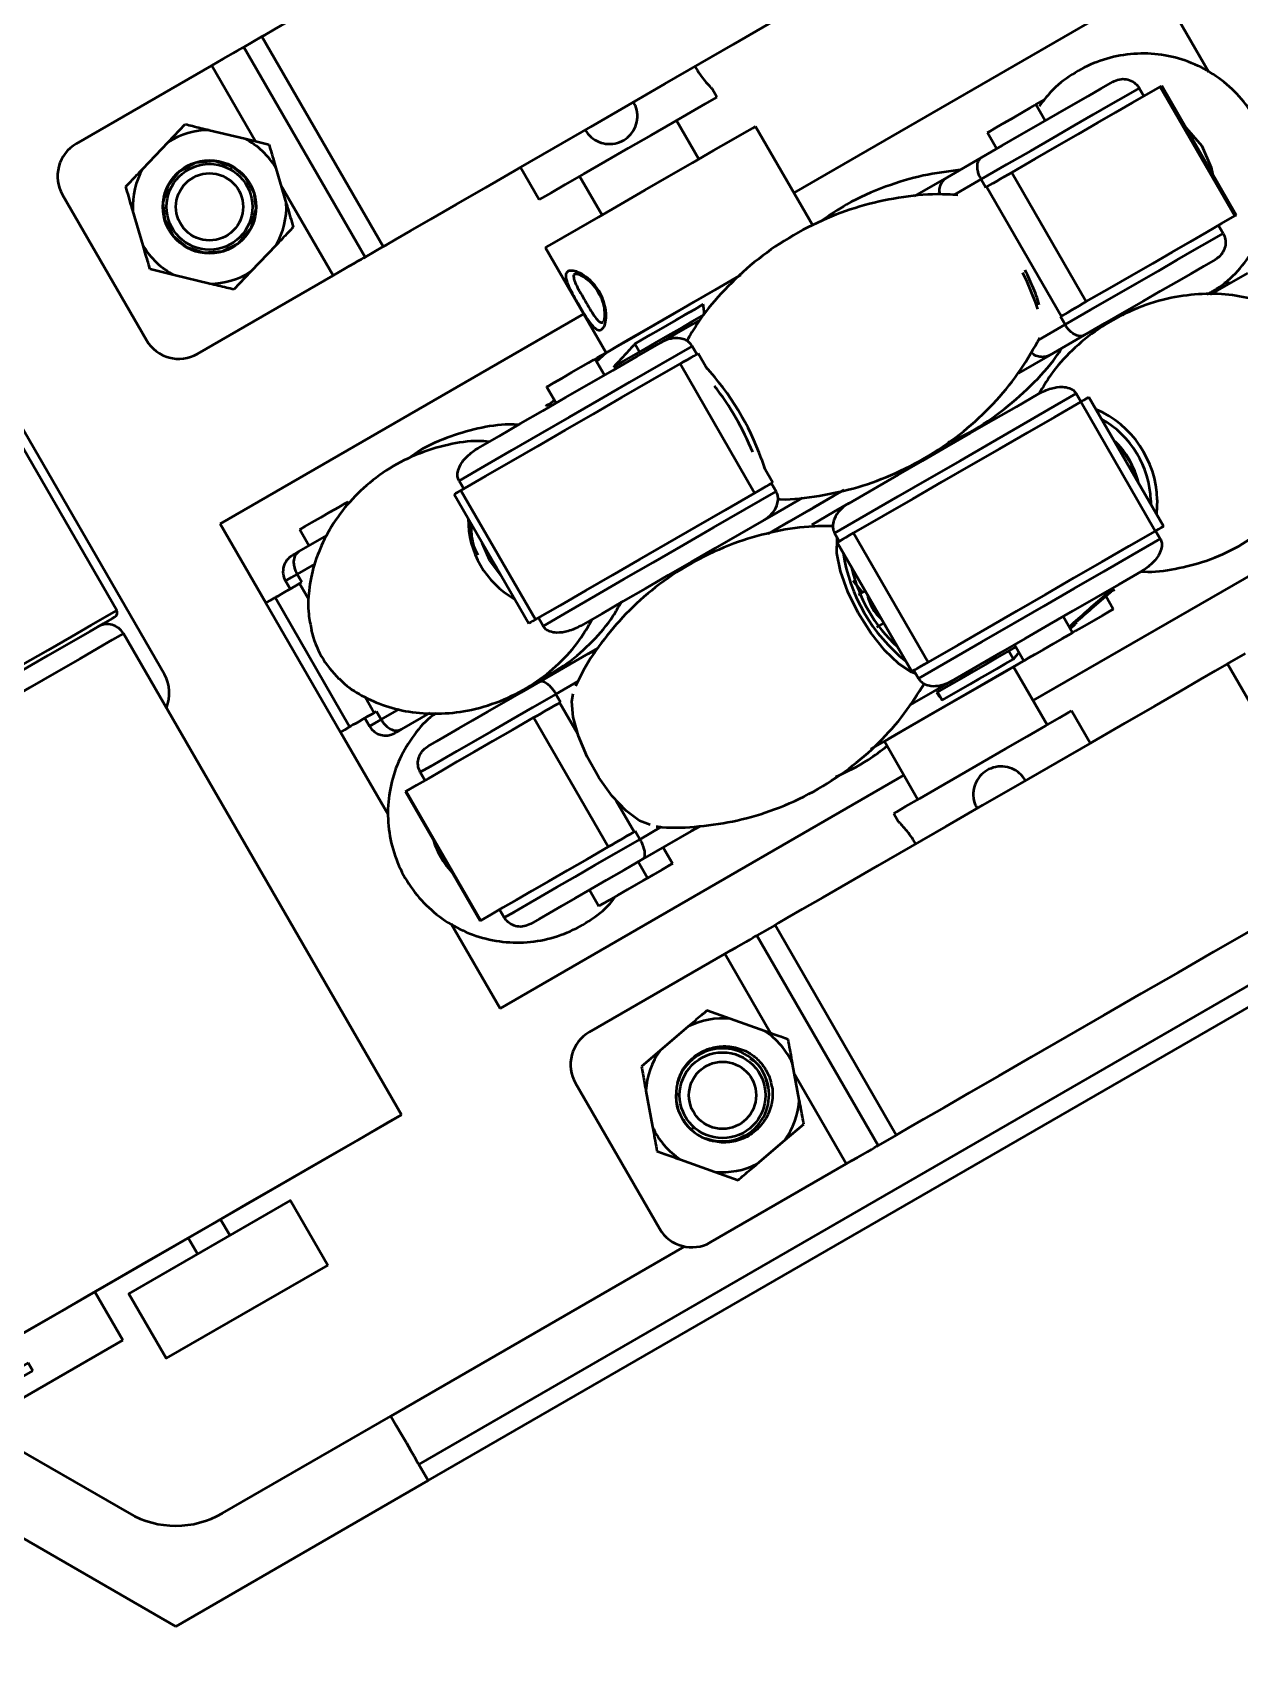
# Model space of a CAD drawing. Header units: millimetres. Extents: x 263 to 2983, y 441 to 2500.
# Drawn here: x 906.5 to 971.2, y 1191.4 to 1278.2 of the extents above; entities that cross this region are included whole.
import ezdxf

# ---------------------------------------------------------------- set-up
doc = ezdxf.new("R2010")
doc.units = ezdxf.units.MM
doc.header["$LTSCALE"] = 0.5
doc.layers.add('BOL', color=7, linetype='Continuous', lineweight=50)
doc.layers.add('HAT', color=3, linetype='Continuous')

# ---------------------------------------------------------------- blocks, each defined once
blk = doc.blocks.new('*U58')
at = {"layer": 'BOL'}
for p, q in [((-11.999, 6.192), (9.132, -6.008)), ((-1.803, 1.453), (-2.294, 0.589)), ((-0.071, 0.453), (-0.573, -0.405)), ((4.437, -3.297), (5.937, -0.699)), ((5.937, -0.699), (11.999, -4.199)), ((9.767, -4.065), (9.517, -4.498)), ((11.499, -5.065), (9.767, -4.065)), ((11.999, -4.199), (11.499, -5.065)), ((9.517, -4.498), (11.249, -5.498)), ((10.499, -6.797), (9.132, -6.008)), ((11.249, -5.498), (10.499, -6.797))]:
    blk.add_line(p, q, dxfattribs=at)
blk.add_lwpolyline([(-3.047, 6.797), (5.613, 1.797), (3.613, -1.667), (-5.047, 3.333)], close=True, dxfattribs=at)
blk = doc.blocks.new('*U59')
at = {"layer": 'BOL', "color": 0, "linetype": 'ByBlock', "lineweight": -2, "transparency": 16777216, "rotation": 239.9999999999999}
blk.add_blockref('*U58', (599.892, 1758.508), dxfattribs=at)

msp = doc.modelspace()

# ---------------------------------------------------------------- hatches: boundary and pattern name
at = {"layer": 'HAT'}
h = msp.add_hatch(dxfattribs=at)
h.set_pattern_fill('ANSI31', color=256)
h.paths.add_polyline_path([(904.154, 1443.353, 1), (896.154, 1443.353, 1)])
h.paths.add_polyline_path([(1806.519, 1028.146, 1), (1774.519, 1028.146, 1)])
h = msp.add_hatch(dxfattribs=at)
h.set_pattern_fill('ANSI31', color=256, angle=30)
h.paths.add_polyline_path([(932.154, 1443.353, 1), (924.154, 1443.353, 1)])
h.paths.add_polyline_path([(1918.519, 1028.146, 1), (1886.519, 1028.146, 1)])
h = msp.add_hatch(dxfattribs=at)
h.set_pattern_fill('ANSI31', color=256, angle=60)
h.paths.add_polyline_path([(1830.519, 931.151, 1), (1862.519, 931.151, 1)])
h.paths.add_polyline_path([(918.154, 1419.104, 1), (910.154, 1419.104, 1)])

# ---------------------------------------------------------------- linework, layer by layer
at = {"layer": 'BOL'}
for p, q in [((966.769, 1280.895), (947.283, 1269.645)), ((969.533, 1276.107), (966.769, 1280.895)), ((918.779, 1278.015), (917.806, 1277.452)), ((918.779, 1278.015), (925.279, 1266.756)), ((917.806, 1277.452), (924.306, 1266.194)), ((908.82, 1272.265), (916.09, 1276.462)), ((916.09, 1276.462), (918.432, 1272.404)), ((970.926, 1268.4), (966.926, 1275.328)), ((971.005, 1268.445), (967.005, 1275.374)), ((943.167, 1274.774), (942.908, 1275.222)), ((960.261, 1274.367), (960.735, 1274.64)), ((965.8, 1275.255), (966.05, 1274.822)), ((960.761, 1273.501), (960.261, 1274.367)), ((913.748, 1272.355), (914.664, 1273.316)), ((915.954, 1273.004), (917.863, 1272.542)), ((942.202, 1271.446), (941.002, 1273.524)), ((948.3, 1267.883), (945.233, 1273.196)), ((957.663, 1272.867), (958.163, 1272.001)), ((912.394, 1270.933), (913.748, 1272.355)), ((917.863, 1272.542), (919.153, 1272.23)), ((919.528, 1270.956), (920.082, 1269.072)), ((932.641, 1271.006), (933.641, 1269.274)), ((955.501, 1270.464), (957.343, 1271.527)), ((935.806, 1270.524), (937.006, 1268.446)), ((957.329, 1270.364), (955.874, 1269.525)), ((957.329, 1270.364), (957.579, 1269.931)), ((958.963, 1270.731), (962.963, 1263.803)), ((908.088, 1269.533), (912.588, 1261.738)), ((919.797, 1270.04), (922.59, 1265.203)), ((957.579, 1269.931), (957.614, 1269.951)), ((961.614, 1263.023), (957.614, 1269.951)), ((910.99, 1247.248), (898.74, 1268.465)), ((913.548, 1243.817), (899.048, 1268.932)), ((912.407, 1266.814), (911.853, 1268.699)), ((970.3, 1267.461), (970.05, 1267.894)), ((919.541, 1266.838), (918.186, 1265.415)), ((925.279, 1266.756), (924.306, 1266.194)), ((933.975, 1266.696), (937.225, 1261.067)), ((914.072, 1265.229), (912.782, 1265.541)), ((915.981, 1264.767), (914.072, 1265.229)), ((915.32, 1261.006), (922.59, 1265.203)), ((918.186, 1265.415), (917.271, 1264.454)), ((969.629, 1264.187), (971.617, 1265.335)), ((960.445, 1263.628), (960.331, 1264.009)), ((970.681, 1264.794), (970.34, 1264.803)), ((936.025, 1263.145), (916.539, 1251.895)), ((960.213, 1263.826), (960.351, 1263.408)), ((965.125, 1263.319), (965.35, 1263.294)), ((960.416, 1261.754), (961.829, 1262.57)), ((961.579, 1263.003), (961.614, 1263.023)), ((961.829, 1262.57), (961.579, 1263.003)), ((939.009, 1261.099), (938.756, 1261.537)), ((941.839, 1261.421), (942.089, 1260.988)), ((962.843, 1262.001), (961.001, 1260.937)), ((937.137, 1259.861), (936.637, 1260.727)), ((937.226, 1261.067), (936.696, 1260.584)), ((942.635, 1260.189), (942.153, 1261.025)), ((961.001, 1260.937), (959.335, 1259.976)), ((945.186, 1253.539), (941.186, 1260.467)), ((934.039, 1259.227), (934.539, 1258.361)), ((962.429, 1258.875), (962.679, 1258.442)), ((934.219, 1258.333), (934.443, 1258.528)), ((966.663, 1251.505), (962.663, 1258.433)), ((967.104, 1251.759), (963.104, 1258.688)), ((955.666, 1256.125), (955.574, 1256.284)), ((945.56, 1255.366), (945.738, 1254.815)), ((946.153, 1254.097), (945.67, 1254.932)), ((960.118, 1242.414), (981.769, 1254.914)), ((929.342, 1254.206), (929.592, 1253.773)), ((929.44, 1253.685), (933.44, 1246.757)), ((946.339, 1253.627), (946.089, 1254.06)), ((923.391, 1253.08), (923.402, 1253.086)), ((929.079, 1253.477), (933.079, 1246.549)), ((966.423, 1253.145), (966.422, 1252.941)), ((966.769, 1253.177), (966.721, 1252.424)), ((916.539, 1251.895), (918.989, 1247.651)), ((920.756, 1250.404), (922.247, 1251.265)), ((920.804, 1251.586), (921.304, 1250.72)), ((949.471, 1251.394), (949.721, 1250.961)), ((950.483, 1251.401), (954.483, 1244.473)), ((966.929, 1251.081), (966.679, 1251.514)), ((949.612, 1250.898), (953.612, 1243.97)), ((921.598, 1249.735), (920.662, 1249.195)), ((920.038, 1248.835), (920.288, 1248.401)), ((920.662, 1249.195), (920.912, 1248.762)), ((920.797, 1248.695), (920.912, 1248.762)), ((920.797, 1248.695), (921.295, 1247.831)), ((918.989, 1247.651), (922.989, 1240.723)), ((923.478, 1241.006), (919.478, 1247.934)), ((951.112, 1248.3), (950.729, 1248.079)), ((964.409, 1247.316), (964.006, 1248.015)), ((933.842, 1246.412), (933.592, 1246.845)), ((962.22, 1246.053), (961.72, 1246.919)), ((962.449, 1246.599), (962.401, 1246.683)), ((926.255, 1220.208), (911.355, 1246.015)), ((927.183, 1201.46), (1005.125, 1246.46)), ((951.729, 1246.347), (952.112, 1246.568)), ((962.094, 1246.269), (962.358, 1246.509)), ((927.683, 1200.594), (1005.625, 1245.594)), ((933.681, 1243.432), (936.285, 1244.936)), ((936.285, 1244.936), (936.781, 1245.222)), ((958.803, 1245.078), (959.056, 1244.64)), ((959.056, 1244.64), (959.357, 1245.01)), ((959.122, 1245.419), (959.622, 1244.553)), ((970.528, 1244.383), (971.502, 1244.945)), ((953.971, 1243.599), (953.721, 1244.032)), ((960.868, 1241.115), (959.068, 1244.233)), ((959.648, 1244.568), (959.622, 1244.553)), ((977.028, 1233.125), (970.528, 1244.383)), ((935.722, 1243.456), (934.531, 1242.768)), ((924.308, 1242.613), (924.797, 1241.767)), ((934.531, 1242.768), (934.781, 1242.335)), ((934.781, 1242.335), (934.732, 1242.307)), ((934.732, 1242.307), (935.691, 1240.645)), ((954.989, 1242.876), (955.242, 1242.438)), ((924.288, 1241.473), (924.538, 1241.04)), ((924.797, 1241.767), (924.912, 1241.834)), ((925.162, 1241.401), (924.912, 1241.834)), ((925.162, 1241.401), (926.134, 1241.962)), ((927.773, 1241.753), (926.256, 1240.877)), ((937.337, 1234.574), (933.337, 1241.502)), ((963.167, 1240.133), (962.167, 1241.865)), ((922.989, 1240.723), (925.534, 1236.316)), ((952.14, 1240.233), (953.94, 1237.115)), ((927.266, 1238.574), (927.516, 1238.141)), ((931.539, 1225.914), (953.19, 1238.414)), ((926.465, 1237.534), (930.465, 1230.606)), ((926.508, 1237.559), (930.508, 1230.631)), ((937.772, 1237.04), (938.732, 1235.379)), ((952.641, 1236.365), (952.899, 1235.917)), ((938.781, 1235.407), (938.732, 1235.379)), ((939.031, 1234.974), (938.781, 1235.407)), ((939.031, 1234.974), (940.182, 1235.639)), ((941.785, 1235.41), (939.181, 1233.906)), ((942.244, 1235.674), (941.785, 1235.41)), ((940.788, 1233.679), (940.288, 1234.545)), ((939.435, 1232.898), (938.935, 1233.764)), ((936.337, 1232.264), (936.837, 1231.398)), ((931.766, 1230.78), (931.516, 1231.213)), ((936.857, 1231.41), (936.837, 1231.398)), ((928.922, 1230.448), (931.539, 1225.914)), ((946.279, 1230.383), (945.306, 1229.821)), ((952.779, 1219.125), (946.279, 1230.383)), ((951.806, 1218.563), (945.306, 1229.821)), ((943.59, 1228.83), (936.32, 1224.633)), ((946.041, 1224.585), (943.59, 1228.83)), ((943.88, 1225.352), (942.63, 1225.796)), ((941.619, 1224.935), (940.125, 1223.661)), ((945.731, 1224.695), (943.88, 1225.352)), ((940.125, 1223.661), (939.115, 1222.8)), ((947.579, 1221.014), (947.223, 1222.945)), ((950.09, 1217.572), (947.333, 1222.346)), ((940.088, 1214.107), (935.588, 1221.901)), ((939.355, 1221.494), (939.712, 1219.563)), ((945.926, 1221.707), (945.867, 1221.912)), ((946.81, 1218.847), (947.82, 1219.708)), ((945.315, 1217.573), (946.81, 1218.847)), ((952.779, 1219.125), (951.806, 1218.563)), ((941.203, 1217.813), (943.054, 1217.156)), ((950.09, 1217.572), (942.82, 1213.375)), ((943.054, 1217.156), (944.305, 1216.712)), ((925.683, 1204.058), (941.425, 1213.146)), ((902.625, 1204.058), (911.654, 1198.845)), ((916.654, 1198.845), (925.683, 1204.058)), ((927.183, 1201.46), (927.683, 1200.594)), ((900.625, 1200.594), (914.154, 1192.783)), ((914.154, 1192.783), (927.683, 1200.594))]:
    msp.add_line(p, q, dxfattribs=at)
at = {"layer": 'BOL', "flags": 128}
for points in [[(918.779, 1278.015), (918.945, 1278.11), (919.436, 1278.394), (920.241, 1278.858), (921.336, 1279.491), (922.692, 1280.274), (924.272, 1281.186), (926.034, 1282.203), (927.927, 1283.296), (929.903, 1284.437), (931.905, 1285.593), (933.88, 1286.733), (935.774, 1287.826), (937.535, 1288.843), (939.115, 1289.756), (940.472, 1290.539), (941.567, 1291.171), (942.371, 1291.635), (942.863, 1291.919), (943.028, 1292.015)], [(925.279, 1266.756), (925.445, 1266.852), (925.936, 1267.136), (926.741, 1267.6), (927.836, 1268.232), (929.192, 1269.015), (930.772, 1269.928), (932.533, 1270.944), (934.427, 1272.038), (936.403, 1273.178), (938.405, 1274.334), (940.38, 1275.475), (942.274, 1276.568), (944.035, 1277.585), (945.615, 1278.497), (946.972, 1279.28), (948.067, 1279.913), (948.871, 1280.377), (949.363, 1280.661), (949.528, 1280.756)], [(916.09, 1276.462), (916.399, 1276.64), (916.698, 1276.813), (916.978, 1276.974), (917.229, 1277.119), (917.443, 1277.243), (917.615, 1277.342), (917.737, 1277.413), (917.806, 1277.452)], [(957.343, 1271.527), (958.458, 1272.171), (959.514, 1272.781), (960.506, 1273.353), (961.43, 1273.887), (962.282, 1274.379), (963.06, 1274.828), (963.76, 1275.232), (964.38, 1275.59)], [(958.963, 1270.731), (960.216, 1271.454), (961.404, 1272.14), (962.522, 1272.785), (963.567, 1273.389), (964.533, 1273.946), (965.417, 1274.457), (966.216, 1274.918), (966.926, 1275.328)], [(966.926, 1275.328), (966.99, 1275.365), (967.005, 1275.374)], [(943.167, 1274.774), (943.005, 1274.68), (942.529, 1274.406), (941.772, 1273.969), (940.785, 1273.399), (939.637, 1272.736), (938.404, 1272.024)], [(965.8, 1275.255), (965.085, 1274.842), (964.262, 1274.367), (963.336, 1273.832), (962.31, 1273.24), (961.191, 1272.594), (959.983, 1271.897), (958.694, 1271.152), (957.329, 1270.364)], [(957.663, 1272.867), (957.668, 1272.869), (957.809, 1272.951), (958.125, 1273.134), (958.569, 1273.39), (959.073, 1273.681)], [(959.073, 1273.681), (959.56, 1273.962), (959.956, 1274.19), (960.2, 1274.332), (960.261, 1274.367)], [(934.324, 1266.897), (934.916, 1267.239), (935.761, 1267.727), (936.814, 1268.335), (938.016, 1269.029), (939.305, 1269.773), (940.609, 1270.526), (941.859, 1271.248), (942.988, 1271.9), (943.934, 1272.446), (944.647, 1272.857), (945.088, 1273.112), (945.233, 1273.196)], [(968.281, 1273.164), (968.324, 1273.127), (969.148, 1272.165)], [(938.404, 1272.024), (937.171, 1271.312), (936.022, 1270.649), (935.036, 1270.08), (934.279, 1269.643), (933.803, 1269.368), (933.641, 1269.274)], [(969.148, 1272.165), (969.652, 1271.003), (969.729, 1270.655)], [(917.193, 1271.052), (917.885, 1270.473), (918.333, 1269.66), (918.454, 1268.773), (918.175, 1267.736), (917.479, 1266.908), (916.641, 1266.489), (915.669, 1266.414), (914.763, 1266.707), (914.036, 1267.315), (913.58, 1268.178), (913.488, 1269.112), (913.76, 1270.037), (914.368, 1270.793), (915.228, 1271.263), (916.244, 1271.359), (917.193, 1271.052), (917.193, 1271.052)], [(953.752, 1269.454), (954.422, 1269.841), (955.501, 1270.464)], [(957.614, 1269.951), (957.692, 1269.996), (957.814, 1270.067), (957.974, 1270.16), (958.162, 1270.268), (958.368, 1270.387), (958.578, 1270.508), (958.78, 1270.625), (958.963, 1270.731)], [(962.963, 1263.803), (964.216, 1264.526), (965.404, 1265.212), (966.522, 1265.857), (967.567, 1266.46), (968.533, 1267.018), (969.417, 1267.529), (970.216, 1267.99), (970.926, 1268.4)], [(971.005, 1268.445), (970.99, 1268.437), (970.926, 1268.4)], [(961.829, 1262.57), (963.194, 1263.358), (964.483, 1264.103), (965.691, 1264.8), (966.81, 1265.446), (967.836, 1266.038), (968.762, 1266.573), (969.585, 1267.048), (970.3, 1267.461)], [(933.975, 1266.696), (934.016, 1266.72), (934.324, 1266.897)], [(922.59, 1265.203), (922.899, 1265.382), (923.198, 1265.555), (923.478, 1265.716), (923.729, 1265.861), (923.943, 1265.985), (924.115, 1266.084), (924.237, 1266.154), (924.306, 1266.194)], [(969.88, 1266.064), (969.26, 1265.706), (968.56, 1265.302), (967.782, 1264.853), (966.93, 1264.36), (966.006, 1263.827), (965.014, 1263.254), (963.958, 1262.645), (962.843, 1262.001)], [(944.42, 1265.221), (943.209, 1264.522), (941.904, 1263.768), (940.65, 1263.044), (939.515, 1262.389), (938.56, 1261.837), (937.836, 1261.42), (937.383, 1261.158), (937.225, 1261.067), (937.225, 1261.067)], [(937.227, 1261.068), (937.35, 1261.139), (937.772, 1261.382), (938.467, 1261.784), (939.399, 1262.322), (940.517, 1262.967), (941.761, 1263.685), (943.064, 1264.438), (944.355, 1265.183), (944.446, 1265.236)], [(959.537, 1265.37), (959.772, 1264.887), (960.213, 1263.826)], [(937.618, 1260.296), (938.157, 1260.607), (938.722, 1260.934), (939.311, 1261.273), (939.919, 1261.625), (940.545, 1261.986), (941.185, 1262.355), (941.835, 1262.731), (942.492, 1263.11)], [(942.434, 1263.661), (941.938, 1263.374), (941.448, 1263.091), (940.965, 1262.812), (940.493, 1262.54), (940.034, 1262.275), (939.59, 1262.018), (939.163, 1261.772), (938.756, 1261.537)], [(962.963, 1263.803), (962.78, 1263.697), (962.578, 1263.58), (962.368, 1263.459), (962.162, 1263.34), (961.974, 1263.231), (961.814, 1263.139), (961.692, 1263.068), (961.614, 1263.023)], [(940.111, 1261.578), (940.529, 1261.82), (941.46, 1262.357), (942.186, 1262.776)], [(941.839, 1261.421), (940.153, 1260.448), (938.486, 1259.485), (936.846, 1258.539), (935.242, 1257.613), (933.682, 1256.712), (932.173, 1255.841), (930.724, 1255.004), (929.342, 1254.206)], [(930.374, 1255.957), (931.489, 1256.6), (932.643, 1257.267), (933.833, 1257.954), (935.055, 1258.659), (936.305, 1259.381), (937.578, 1260.116), (938.871, 1260.862), (940.178, 1261.617)], [(934.039, 1259.227), (934.04, 1259.228), (934.152, 1259.293), (934.445, 1259.462), (934.874, 1259.709), (935.374, 1259.998), (935.868, 1260.283), (936.281, 1260.522), (936.551, 1260.678), (936.637, 1260.727)], [(936.637, 1260.727), (936.764, 1260.801), (937.22, 1261.064), (937.227, 1261.068)], [(941.186, 1260.467), (941.396, 1260.588), (941.6, 1260.706), (941.785, 1260.813), (941.941, 1260.903), (942.058, 1260.971), (942.13, 1261.012), (942.153, 1261.025)], [(929.44, 1253.685), (930.761, 1254.448), (932.135, 1255.241), (933.558, 1256.063), (935.023, 1256.908), (936.524, 1257.775), (938.056, 1258.66), (939.612, 1259.558), (941.186, 1260.467)], [(962.429, 1258.875), (960.945, 1258.019), (959.407, 1257.13), (957.821, 1256.215), (956.196, 1255.276), (954.54, 1254.32), (952.861, 1253.351), (951.169, 1252.374), (949.471, 1251.394)], [(950.235, 1252.99), (951.559, 1253.754), (952.877, 1254.515), (954.183, 1255.269), (955.474, 1256.015), (956.746, 1256.749), (957.994, 1257.469), (959.214, 1258.173), (960.401, 1258.859)], [(962.663, 1258.433), (961.251, 1257.618), (959.796, 1256.778), (958.303, 1255.916), (956.778, 1255.035), (955.227, 1254.14), (953.657, 1253.233), (952.073, 1252.319), (950.483, 1251.401)], [(962.663, 1258.433), (962.832, 1258.53), (962.966, 1258.608), (963.058, 1258.661), (963.101, 1258.686), (963.104, 1258.688)], [(929.079, 1253.477), (929.1, 1253.489), (929.17, 1253.529), (929.285, 1253.596), (929.44, 1253.685)], [(933.842, 1246.412), (935.224, 1247.21), (936.673, 1248.047), (938.182, 1248.918), (939.742, 1249.818), (941.346, 1250.745), (942.986, 1251.691), (944.653, 1252.654), (946.339, 1253.627)], [(946.153, 1254.097), (946.13, 1254.084), (946.058, 1254.042), (945.941, 1253.975), (945.785, 1253.885), (945.6, 1253.778), (945.396, 1253.66), (945.186, 1253.539)], [(945.912, 1251.36), (946.787, 1251.865), (948.083, 1252.613), (949.437, 1253.395), (949.969, 1253.702)], [(949.968, 1253.702), (949.706, 1253.55), (948.349, 1252.767), (947.037, 1252.009), (945.916, 1251.362)], [(920.804, 1251.586), (920.848, 1251.612), (921.072, 1251.741), (921.453, 1251.961), (921.933, 1252.238), (922.438, 1252.53), (922.893, 1252.792), (923.228, 1252.985), (923.391, 1253.08)], [(933.44, 1246.757), (934.761, 1247.52), (936.135, 1248.313), (937.558, 1249.134), (939.023, 1249.98), (940.524, 1250.847), (942.056, 1251.731), (943.612, 1252.63), (945.186, 1253.539)], [(947.743, 1253.283), (946.208, 1252.397), (945.678, 1252.091)], [(948.254, 1251.846), (949.433, 1252.527), (950.239, 1252.992)], [(945.678, 1252.091), (944.371, 1251.336), (943.078, 1250.59), (941.805, 1249.855), (940.555, 1249.133), (939.333, 1248.428), (938.143, 1247.74), (936.989, 1247.074), (935.874, 1246.43)], [(953.822, 1243.858), (953.602, 1243.941), (952.907, 1244.385), (952.157, 1245.106), (951.412, 1246.043), (950.733, 1247.122), (950.175, 1248.255), (949.783, 1249.35), (949.589, 1250.318), (949.608, 1251.081), (949.62, 1251.135)], [(949.612, 1250.898), (949.618, 1250.902), (949.668, 1250.93), (949.765, 1250.986), (949.905, 1251.067), (950.078, 1251.167), (950.274, 1251.28), (950.483, 1251.401)], [(953.971, 1243.599), (955.669, 1244.58), (957.361, 1245.557), (959.04, 1246.526), (960.696, 1247.482), (962.321, 1248.42), (963.907, 1249.336), (965.445, 1250.224), (966.929, 1251.081)], [(966.663, 1251.505), (965.251, 1250.69), (963.796, 1249.85), (962.303, 1248.988), (960.778, 1248.107), (959.227, 1247.212), (957.657, 1246.305), (956.073, 1245.391), (954.483, 1244.473)], [(967.104, 1251.759), (967.101, 1251.758), (967.058, 1251.733), (966.966, 1251.68), (966.832, 1251.602), (966.663, 1251.505)], [(920.404, 1250.201), (920.404, 1250.201), (920.445, 1250.224), (920.563, 1250.292), (920.756, 1250.404)], [(931.57, 1249.162), (930.999, 1249.921), (930.588, 1250.864)], [(931.362, 1249.523), (930.86, 1250.352), (930.796, 1250.503)], [(965.901, 1249.333), (964.714, 1248.647), (963.494, 1247.943), (962.246, 1247.223), (960.974, 1246.488), (959.683, 1245.743), (958.377, 1244.988), (957.059, 1244.228), (955.735, 1243.463)], [(919.478, 1247.934), (919.544, 1247.972), (919.656, 1248.037), (919.808, 1248.124), (919.99, 1248.229), (920.192, 1248.346), (920.402, 1248.467), (920.608, 1248.586), (920.797, 1248.695)], [(920.662, 1249.195), (920.335, 1249.006), (920.128, 1248.886), (920.041, 1248.836), (920.038, 1248.835)], [(950.442, 1248.851), (950.904, 1248.303), (950.968, 1248.217)], [(964.481, 1248.356), (964.467, 1248.348), (964.407, 1248.313), (964.3, 1248.251), (964.147, 1248.163), (963.948, 1248.048)], [(918.989, 1247.651), (918.99, 1247.652), (919.052, 1247.688), (919.215, 1247.782), (919.478, 1247.934)], [(889.339, 1234.748), (889.378, 1234.77), (889.688, 1234.949), (890.3, 1235.302), (891.195, 1235.819), (892.349, 1236.485), (893.727, 1237.281), (895.291, 1238.184), (896.994, 1239.167), (898.789, 1240.204), (900.624, 1241.263), (902.445, 1242.314), (904.2, 1243.328), (905.84, 1244.275), (907.316, 1245.127), (908.587, 1245.86), (909.615, 1246.454), (910.371, 1246.891), (910.834, 1247.158), (910.99, 1247.248), (910.99, 1247.248)], [(910.898, 1246.906), (910.745, 1246.818), (910.292, 1246.556), (909.551, 1246.128), (908.543, 1245.547), (907.298, 1244.828), (905.851, 1243.993), (904.245, 1243.065), (902.524, 1242.072), (900.739, 1241.041), (898.942, 1240.003), (897.183, 1238.988), (895.513, 1238.024), (893.981, 1237.139), (892.63, 1236.359), (891.5, 1235.707), (890.622, 1235.2), (890.023, 1234.854), (889.719, 1234.678), (889.68, 1234.656)], [(933.44, 1246.757), (933.285, 1246.668), (933.17, 1246.601), (933.1, 1246.561), (933.079, 1246.549)], [(964.409, 1247.316), (964.385, 1247.303), (964.193, 1247.192), (963.836, 1246.986), (963.369, 1246.716), (962.862, 1246.423), (962.393, 1246.152), (962.22, 1246.053)], [(911.355, 1246.015), (911.203, 1245.927), (910.751, 1245.667), (910.013, 1245.24), (909.01, 1244.661), (907.77, 1243.945), (906.329, 1243.113), (904.729, 1242.19), (903.015, 1241.2), (901.238, 1240.174), (899.447, 1239.14), (897.695, 1238.129), (896.033, 1237.169), (894.507, 1236.288), (893.161, 1235.511), (892.036, 1234.861), (891.162, 1234.357), (890.565, 1234.012), (890.262, 1233.837), (890.224, 1233.815)], [(962.22, 1246.053), (962.196, 1246.039), (962.004, 1245.928), (961.647, 1245.722), (961.179, 1245.452), (960.673, 1245.159), (960.203, 1244.889), (959.844, 1244.681), (959.648, 1244.568)], [(962.047, 1246.366), (962.197, 1246.453), (962.312, 1246.52), (962.393, 1246.566), (962.438, 1246.593), (962.449, 1246.599)], [(959.189, 1245.301), (958.806, 1245.079), (958.187, 1244.722), (957.553, 1244.356), (956.907, 1243.983), (956.253, 1243.605), (955.592, 1243.224), (954.93, 1242.842)], [(970.528, 1244.383), (970.363, 1244.288), (969.871, 1244.004), (969.067, 1243.539), (967.972, 1242.907), (966.615, 1242.124), (965.035, 1241.212), (963.274, 1240.195), (961.38, 1239.102), (959.405, 1237.961), (957.403, 1236.805), (955.427, 1235.665), (953.533, 1234.571), (951.772, 1233.555), (950.192, 1232.642), (948.836, 1231.859), (947.741, 1231.227), (946.936, 1230.762), (946.445, 1230.479), (946.279, 1230.383)], [(959.648, 1244.568), (959.572, 1244.524), (958.544, 1243.93), (957.358, 1243.246), (956.077, 1242.506), (954.771, 1241.752), (953.509, 1241.024), (952.361, 1240.361), (951.395, 1239.803)], [(951.435, 1239.826), (952.165, 1240.248), (953.286, 1240.894), (954.531, 1241.614), (955.834, 1242.366), (957.125, 1243.111), (958.334, 1243.809), (959.396, 1244.422), (959.648, 1244.568)], [(954.483, 1244.473), (954.274, 1244.352), (954.078, 1244.239), (953.905, 1244.139), (953.765, 1244.058), (953.668, 1244.002), (953.618, 1243.973), (953.612, 1243.97)], [(955.242, 1242.438), (955.742, 1242.726), (956.24, 1243.014), (956.734, 1243.299), (957.222, 1243.581), (957.7, 1243.857), (958.167, 1244.126), (958.619, 1244.388), (959.056, 1244.64)], [(927.686, 1239.971), (928.157, 1240.243), (928.713, 1240.564), (929.351, 1240.932), (930.069, 1241.347), (930.865, 1241.806), (931.734, 1242.308), (932.674, 1242.851), (933.681, 1243.432)], [(955.735, 1243.463), (955.667, 1243.424), (954.741, 1242.889), (953.731, 1242.306), (953.519, 1242.184)], [(934.531, 1242.768), (933.287, 1242.05), (932.128, 1241.381), (931.061, 1240.765), (930.09, 1240.204), (929.221, 1239.702), (928.458, 1239.262), (927.805, 1238.885), (927.266, 1238.574)], [(933.337, 1241.502), (933.508, 1241.6), (933.703, 1241.713), (933.911, 1241.833), (934.12, 1241.954), (934.318, 1242.068), (934.492, 1242.168), (934.633, 1242.25), (934.732, 1242.307)], [(939.579, 1235.761), (939.013, 1235.97), (938.302, 1236.499), (937.555, 1237.296), (936.838, 1238.289), (936.214, 1239.392), (935.739, 1240.505), (935.456, 1241.529), (935.389, 1242.375), (935.458, 1242.772)], [(924.797, 1241.767), (924.608, 1241.658), (924.402, 1241.539), (924.192, 1241.418), (923.99, 1241.301), (923.808, 1241.196), (923.656, 1241.109), (923.544, 1241.044), (923.478, 1241.006)], [(933.337, 1241.502), (932.201, 1240.846), (931.139, 1240.232), (930.153, 1239.663), (929.248, 1239.141), (928.428, 1238.668), (927.697, 1238.245), (927.056, 1237.875), (926.508, 1237.559)], [(957.404, 1239.115), (958.637, 1239.827), (959.785, 1240.49), (960.772, 1241.06), (961.529, 1241.497), (962.005, 1241.772), (962.167, 1241.865)], [(922.989, 1240.723), (922.99, 1240.724), (923.052, 1240.76), (923.215, 1240.854), (923.478, 1241.006)], [(924.538, 1241.04), (924.541, 1241.042), (924.628, 1241.092), (924.835, 1241.212), (925.162, 1241.401)], [(926.256, 1240.877), (926.063, 1240.766), (925.945, 1240.698), (925.904, 1240.674), (925.904, 1240.674)], [(952.641, 1236.365), (952.803, 1236.459), (953.279, 1236.734), (954.036, 1237.171), (955.022, 1237.74), (956.171, 1238.403), (957.404, 1239.115)], [(926.465, 1237.534), (926.467, 1237.535), (926.508, 1237.559)], [(938.732, 1235.379), (938.633, 1235.321), (938.492, 1235.24), (938.318, 1235.139), (938.12, 1235.025), (937.911, 1234.905), (937.703, 1234.785), (937.508, 1234.672), (937.337, 1234.574)], [(937.337, 1234.574), (936.202, 1233.918), (935.139, 1233.304), (934.153, 1232.735), (933.248, 1232.213), (932.428, 1231.739), (931.697, 1231.317), (931.056, 1230.947), (930.508, 1230.631)], [(931.766, 1230.78), (932.305, 1231.091), (932.958, 1231.468), (933.721, 1231.908), (934.59, 1232.41), (935.561, 1232.97), (936.628, 1233.587), (937.787, 1234.256), (939.031, 1234.974)], [(939.181, 1233.906), (938.174, 1233.324), (937.234, 1232.782), (936.365, 1232.28), (935.569, 1231.821), (934.851, 1231.406), (934.213, 1231.038), (933.657, 1230.717), (933.186, 1230.445)], [(940.788, 1233.679), (940.764, 1233.665), (940.572, 1233.554), (940.215, 1233.348), (939.748, 1233.079), (939.435, 1232.898)], [(939.435, 1232.898), (939.405, 1232.881), (939.202, 1232.763), (938.836, 1232.552), (938.365, 1232.28), (937.858, 1231.987), (937.393, 1231.719), (937.042, 1231.516), (936.857, 1231.41)], [(977.028, 1233.125), (976.863, 1233.029), (976.371, 1232.746), (975.567, 1232.281), (974.472, 1231.649), (973.115, 1230.866), (971.535, 1229.953), (969.774, 1228.937), (967.88, 1227.843), (965.905, 1226.703), (963.903, 1225.547), (961.927, 1224.406), (960.033, 1223.313), (958.272, 1222.296), (956.692, 1221.384), (955.336, 1220.601), (954.241, 1219.969), (953.436, 1219.504), (952.945, 1219.22), (952.779, 1219.125)], [(930.508, 1230.631), (930.467, 1230.607), (930.465, 1230.606)], [(943.59, 1228.83), (943.899, 1229.009), (944.198, 1229.181), (944.478, 1229.343), (944.729, 1229.488), (944.943, 1229.612), (945.115, 1229.711), (945.237, 1229.781), (945.306, 1229.821)], [(905.124, 1208.008), (905.162, 1208.03), (905.465, 1208.204), (906.062, 1208.549), (906.936, 1209.054), (908.061, 1209.704), (909.407, 1210.48), (910.933, 1211.361), (912.595, 1212.321), (914.347, 1213.333), (916.138, 1214.366), (917.915, 1215.393), (919.629, 1216.382), (921.229, 1217.306), (922.67, 1218.138), (923.91, 1218.854), (924.913, 1219.433), (925.651, 1219.859), (926.103, 1220.12), (926.255, 1220.208)], [(950.09, 1217.572), (950.399, 1217.75), (950.698, 1217.923), (950.978, 1218.085), (951.229, 1218.23), (951.443, 1218.354), (951.615, 1218.452), (951.737, 1218.523), (951.806, 1218.563)], [(925.683, 1204.058), (925.975, 1203.551), (926.257, 1203.064), (926.516, 1202.614), (926.743, 1202.221), (926.93, 1201.898), (927.068, 1201.658), (927.154, 1201.51), (927.183, 1201.46)]]:
    msp.add_lwpolyline(points, dxfattribs=at)
at = {"layer": 'BOL'}
for centre, radius in [((915.967, 1268.885), 2.5), ((915.967, 1268.885), 2.3), ((915.967, 1268.885), 1.8), ((943.467, 1221.254), 2.3), ((943.467, 1221.254), 1.8)]:
    msp.add_circle(centre, radius, dxfattribs=at)
for centre, radius, start, end in [((915.967, 1268.885), 4.119, 90.18721, 122.59771), ((909.82, 1270.533), 2, 120, 210), ((915.967, 1268.885), 4.119, 30.18721, 62.59771), ((915.967, 1268.885), 4.119, 150.18721, 182.59771), ((915.967, 1268.885), 4.119, 330.18721, 2.59771), ((915.967, 1268.885), 4.119, 210.18721, 242.59771), ((915.967, 1268.885), 4.119, 270.18721, 302.59771), ((914.32, 1262.738), 2, 210, 300), ((931.417, 1250.175), 15.066, 20.15501, 42.25802), ((930.804, 1249.854), 15.444, 22.38838, 37.61169), ((1033.374, 1086.325), 198.541, 119.96147, 120.04212), ((961.324, 1253.025), 5.447, 1.60157, 66.59448), ((961.232, 1252.985), 5.193, 1.7637, 60.53557), ((961.35, 1253.056), 4.531, 13.08666, 46.91265), ((961.577, 1253.187), 4.232, 14.21739, 45.7832), ((934.707, 1252.108), 4.871, 179.32643, 240.6735), ((920.904, 1249.335), 1, 120, 210), ((958.995, 1251.696), 9.163, 188.48501, 231.51515), ((958.398, 1251.352), 8.214, 192.52531, 227.47459), ((953.354, 1248.439), 2.145, 189.6457, 230.35274), ((910.773, 1247.123), 0.25, 300, 30), ((910.489, 1245.515), 1, 30, 120), ((926.564, 1247.406), 5.287, 193.28855, 226.22149), ((911.815, 1242.817), 2, 336.8699, 30), ((925.404, 1241.54), 1, 210, 300), ((932.052, 1236.141), 4.257, 196.65455, 223.34544), ((943.467, 1221.254), 4.119, 84.24467, 116.65517), ((937.32, 1222.901), 2, 120, 210), ((943.467, 1221.254), 4.119, 24.24467, 56.65517), ((943.467, 1221.254), 4.119, 144.24467, 176.65517), ((943.466, 1221.279), 2.492, 248.46955, 165.09414), ((943.467, 1221.254), 2.5, 164.54596, 255.07299), ((943.467, 1221.254), 4.119, 324.24467, 356.65517), ((943.467, 1221.254), 4.119, 204.24467, 236.65517), ((943.467, 1221.254), 4.119, 264.24467, 296.65517), ((941.82, 1215.107), 2, 210, 300), ((914.154, 1203.175), 5, 240, 300)]:
    msp.add_arc(centre, radius, start, end, dxfattribs=at)
for points, knots in [([(971.878, 1273.85), (971.759, 1274.029), (971.368, 1274.616), (970.529, 1275.489), (969.302, 1276.329), (967.919, 1276.889), (966.448, 1277.143), (964.956, 1277.079), (963.509, 1276.702), (962.184, 1276.02), (961.129, 1275.203), (960.637, 1274.54), (960.441, 1274.276)], [0, 0, 0, 0, 0.0476257, 0.1568684, 0.2664358, 0.376193, 0.4861459, 0.5962644, 0.7064871, 0.8167376, 0.9269331, 1, 1, 1, 1]), ([(941.986, 1276.402), (942.073, 1276.261), (942.246, 1275.98), (942.523, 1275.629), (942.755, 1275.371), (942.901, 1275.223), (942.903, 1275.221), (942.904, 1275.22)], [0, 0, 0, 0, 0.209362, 0.418508, 0.632629, 0.850279, 1, 1, 1, 1]), ([(964.38, 1275.59), (964.494, 1275.642), (964.724, 1275.747), (965.107, 1275.748), (965.452, 1275.627), (965.681, 1275.44), (965.771, 1275.3), (965.8, 1275.255)], [0, 0, 0, 0, 0.2328442, 0.4659536, 0.6906887, 0.9016388, 1, 1, 1, 1]), ([(936.105, 1273.006), (936.201, 1272.871), (936.394, 1272.601), (936.829, 1272.343), (937.322, 1272.229), (937.832, 1272.288), (938.291, 1272.512), (938.645, 1272.867), (938.868, 1273.316), (938.926, 1273.816), (938.86, 1274.237), (938.725, 1274.438), (938.685, 1274.496)], [0, 0, 0, 0, 0.104635, 0.209173, 0.316185, 0.424962, 0.531116, 0.634494, 0.738965, 0.846778, 0.955269, 1, 1, 1, 1]), ([(969.444, 1264.201), (969.671, 1264.325), (970.334, 1264.686), (971.238, 1265.57), (972.104, 1266.779), (972.683, 1268.154), (972.962, 1269.616), (972.919, 1271.101), (972.582, 1272.553), (972.112, 1273.418), (971.878, 1273.85)], [0, 0, 0, 0, 0.06989, 0.203478, 0.336858, 0.469995, 0.602877, 0.735547, 0.868098, 1, 1, 1, 1]), ([(914.664, 1273.316), (914.795, 1273.285), (915.219, 1273.182), (915.654, 1273.077), (915.954, 1273.004)], [0, 0, 0, 0, 0.3096928, 1, 1, 1, 1]), ([(919.153, 1272.23), (919.226, 1271.981), (919.35, 1271.561), (919.476, 1271.131), (919.528, 1270.956)], [0, 0, 0, 0, 0.592729, 1, 1, 1, 1]), ([(911.478, 1269.972), (911.571, 1270.07), (911.872, 1270.386), (912.181, 1270.71), (912.394, 1270.933)], [0, 0, 0, 0, 0.309705, 1, 1, 1, 1]), ([(917.099, 1270.887), (917.117, 1270.918), (917.148, 1270.973), (917.179, 1271.028), (917.193, 1271.052)], [0, 0, 0, 0, 0.560062, 1, 1, 1, 1]), ([(957.329, 1270.364), (957.292, 1270.435), (957.218, 1270.576), (957.147, 1270.813), (957.112, 1271.094), (957.169, 1271.367), (957.273, 1271.486), (957.342, 1271.527), (957.343, 1271.527)], [0, 0, 0, 0, 0.107647, 0.214436, 0.382772, 0.663949, 0.997023, 1, 1, 1, 1]), ([(956.203, 1270.869), (955.538, 1270.785), (954.185, 1270.615), (952.135, 1269.982), (950.285, 1269.174), (949.202, 1268.432), (948.756, 1268.127)], [0, 0, 0, 0, 0.251446, 0.511257, 0.798741, 1, 1, 1, 1]), ([(955.12, 1269.553), (955.11, 1269.623), (955.083, 1269.798), (955.147, 1270.065), (955.287, 1270.305), (955.427, 1270.421), (955.499, 1270.463), (955.501, 1270.464)], [0, 0, 0, 0, 0.180937, 0.453733, 0.744741, 0.993556, 1, 1, 1, 1]), ([(911.853, 1268.699), (911.834, 1268.762), (911.708, 1269.192), (911.584, 1269.613), (911.478, 1269.972)], [0, 0, 0, 0, 0.145979, 1, 1, 1, 1]), ([(956.075, 1269.517), (955.712, 1269.538), (954.654, 1269.599), (952.882, 1269.404), (950.807, 1268.945), (948.738, 1268.179), (946.757, 1267.12), (944.937, 1265.792), (943.385, 1264.281), (942.252, 1262.911), (941.727, 1262.008), (941.549, 1261.703)], [0, 0, 0, 0, 0.063498, 0.184796, 0.307364, 0.430664, 0.564626, 0.69385, 0.818379, 0.938481, 1, 1, 1, 1]), ([(920.082, 1269.072), (920.1, 1269.009), (920.227, 1268.579), (920.351, 1268.158), (920.456, 1267.799)], [0, 0, 0, 0, 0.145979, 1, 1, 1, 1]), ([(920.456, 1267.799), (920.363, 1267.701), (920.062, 1267.385), (919.754, 1267.061), (919.541, 1266.838)], [0, 0, 0, 0, 0.309674, 1, 1, 1, 1]), ([(970.3, 1267.461), (970.344, 1267.362), (970.433, 1267.165), (970.433, 1266.833), (970.331, 1266.513), (970.14, 1266.242), (969.962, 1266.12), (969.88, 1266.064)], [0, 0, 0, 0, 0.198828, 0.397483, 0.600964, 0.81577, 1, 1, 1, 1]), ([(912.782, 1265.541), (912.708, 1265.79), (912.585, 1266.21), (912.458, 1266.639), (912.407, 1266.814)], [0, 0, 0, 0, 0.5927321, 1, 1, 1, 1]), ([(936.974, 1262.307), (936.964, 1262.302), (936.891, 1262.265), (936.736, 1262.284), (936.491, 1262.495), (936.214, 1262.871), (935.912, 1263.363), (935.604, 1263.894), (935.329, 1264.396), (935.123, 1264.835), (935.035, 1265.175), (935.091, 1265.397), (935.292, 1265.488), (935.623, 1265.436), (936.038, 1265.234), (936.473, 1264.881), (936.85, 1264.4), (937.105, 1263.853), (937.228, 1263.303), (937.228, 1262.811), (937.134, 1262.452), (937.024, 1262.352), (936.974, 1262.307)], [0, 0, 0, 0, 0.0087532, 0.0613745, 0.1137807, 0.1672747, 0.2207588, 0.2722109, 0.3224281, 0.3743158, 0.4289617, 0.4796013, 0.5325143, 0.5851033, 0.6379646, 0.691731, 0.7444364, 0.7950134, 0.8456585, 0.8988831, 0.9541708, 1, 1, 1, 1]), ([(935.594, 1265.298), (935.566, 1265.289), (935.482, 1265.262), (935.47, 1265.099), (935.554, 1264.829), (935.74, 1264.47), (935.976, 1264.058), (936.231, 1263.617), (936.473, 1263.203), (936.689, 1262.881), (936.88, 1262.695), (937.002, 1262.674), (937.059, 1262.704), (937.067, 1262.708)], [0, 0, 0, 0, 0.046783, 0.145284, 0.253052, 0.35697, 0.458565, 0.562985, 0.67105, 0.777868, 0.880899, 0.983052, 1, 1, 1, 1]), ([(935.584, 1265.316), (935.572, 1265.311), (935.543, 1265.3), (935.723, 1265.289), (936, 1265.158), (936.354, 1264.897), (936.678, 1264.548), (936.812, 1264.278), (936.86, 1264.181)], [0, 0, 0, 0, 0.127719, 0.291626, 0.46011, 0.662489, 0.878446, 1, 1, 1, 1]), ([(960.331, 1264.009), (960.269, 1264.174), (960.094, 1264.642), (959.845, 1265.155), (959.683, 1265.488)], [0, 0, 0, 0, 0.35007, 1, 1, 1, 1]), ([(917.271, 1264.454), (917.139, 1264.486), (916.715, 1264.589), (916.281, 1264.694), (915.981, 1264.767)], [0, 0, 0, 0, 0.3096928, 1, 1, 1, 1]), ([(936.86, 1264.181), (936.899, 1264.113), (937.03, 1263.885), (937.129, 1263.462), (937.157, 1263.042), (937.111, 1262.812), (937.085, 1262.751), (937.078, 1262.736)], [0, 0, 0, 0, 0.118139, 0.3945, 0.682751, 0.920146, 1, 1, 1, 1]), ([(973.337, 1263.427), (973.322, 1263.436), (972.901, 1263.683), (971.916, 1263.962), (970.4, 1264.239), (968.753, 1264.229), (967.009, 1263.937), (965.258, 1263.322), (963.605, 1262.393), (962.195, 1261.234), (961.122, 1260.054), (960.636, 1259.22), (960.439, 1258.881)], [0, 0, 0, 0, 0.003735, 0.103693, 0.209703, 0.320038, 0.433293, 0.560931, 0.685422, 0.805734, 0.921166, 1, 1, 1, 1]), ([(942.492, 1263.11), (942.484, 1263.199), (942.468, 1263.377), (942.446, 1263.566), (942.434, 1263.661)], [0, 0, 0, 0, 0.499982, 1, 1, 1, 1]), ([(965.292, 1263.3), (965.186, 1263.25), (965.045, 1263.183), (964.928, 1263.083), (964.899, 1263.058)], [0, 0, 0, 0, 0.752747, 1, 1, 1, 1]), ([(962.843, 1262.001), (962.842, 1262), (962.773, 1261.96), (962.617, 1261.93), (962.353, 1262.018), (962.126, 1262.188), (961.957, 1262.368), (961.871, 1262.503), (961.829, 1262.57)], [0, 0, 0, 0, 0.002977, 0.33605, 0.617232, 0.785576, 0.892366, 1, 1, 1, 1]), ([(938.756, 1261.537), (938.568, 1261.328), (938.193, 1260.908), (937.809, 1260.5), (937.618, 1260.296)], [0, 0, 0, 0, 0.499972, 1, 1, 1, 1]), ([(941.839, 1261.421), (941.792, 1261.486), (941.7, 1261.616), (941.472, 1261.763), (941.128, 1261.866), (940.664, 1261.838), (940.34, 1261.711), (940.18, 1261.618), (940.178, 1261.617)], [0, 0, 0, 0, 0.107619, 0.214415, 0.382763, 0.663932, 0.997015, 1, 1, 1, 1]), ([(946.44, 1253.211), (946.48, 1253.21), (947.215, 1253.179), (948.663, 1253.372), (950.738, 1253.817), (952.807, 1254.587), (954.787, 1255.645), (956.606, 1256.974), (958.164, 1258.482), (959.477, 1260.106), (960.15, 1261.283), (960.48, 1261.86)], [0, 0, 0, 0, 0.00706, 0.128651, 0.251514, 0.375112, 0.509395, 0.63893, 0.763761, 0.884152, 1, 1, 1, 1]), ([(955.584, 1256.267), (955.891, 1256.4), (956.88, 1256.83), (958.377, 1257.849), (959.997, 1259.259), (961.084, 1260.434), (961.556, 1261.161), (961.656, 1261.316)], [0, 0, 0, 0, 0.124938, 0.403629, 0.671973, 0.930363, 1, 1, 1, 1]), ([(961.001, 1260.937), (960.999, 1260.936), (960.927, 1260.895), (960.757, 1260.832), (960.479, 1260.83), (960.209, 1260.911), (960.065, 1261.027), (960.004, 1261.076)], [0, 0, 0, 0, 0.006336, 0.250297, 0.535657, 0.803164, 1, 1, 1, 1]), ([(960.401, 1258.859), (960.403, 1258.86), (960.617, 1258.983), (961.036, 1259.166), (961.614, 1259.26), (962.023, 1259.194), (962.283, 1259.067), (962.38, 1258.939), (962.429, 1258.875)], [0, 0, 0, 0, 0.00297, 0.336052, 0.617232, 0.785581, 0.892375, 1, 1, 1, 1]), ([(965.911, 1249.339), (965.959, 1249.335), (966.557, 1249.287), (967.745, 1249.456), (969.467, 1249.881), (971.151, 1250.647), (972.693, 1251.692), (973.985, 1252.932), (974.999, 1254.293), (975.733, 1255.704), (976.174, 1257.095), (976.336, 1258.014), (976.344, 1258.455), (976.344, 1258.462)], [0, 0, 0, 0, 0.009607, 0.119839, 0.232312, 0.356287, 0.476778, 0.592842, 0.703849, 0.809143, 0.907806, 0.998623, 1, 1, 1, 1]), ([(932.566, 1257.196), (932.387, 1257.205), (931.653, 1257.244), (930.331, 1257.031), (928.632, 1256.519), (927.345, 1255.936), (926.697, 1255.446), (926.555, 1255.338)], [0, 0, 0, 0, 0.0853498, 0.3510402, 0.6215123, 0.9169844, 1, 1, 1, 1]), ([(930.962, 1256.296), (930.766, 1256.311), (930.036, 1256.364), (928.692, 1256.155), (927.012, 1255.646), (925.418, 1254.796), (924.045, 1253.714), (922.93, 1252.46), (922.096, 1251.107), (921.542, 1249.721), (921.274, 1248.367), (921.224, 1247.197), (921.379, 1246.477), (921.441, 1246.189)], [0, 0, 0, 0, 0.037402, 0.139313, 0.254388, 0.367139, 0.476487, 0.581671, 0.682058, 0.77693, 0.865378, 0.946159, 1, 1, 1, 1]), ([(929.342, 1254.206), (929.31, 1254.28), (929.248, 1254.428), (929.268, 1254.717), (929.417, 1255.104), (929.788, 1255.558), (930.157, 1255.832), (930.372, 1255.955), (930.374, 1255.957)], [0, 0, 0, 0, 0.107632, 0.214423, 0.382768, 0.663948, 0.997024, 1, 1, 1, 1]), ([(945.678, 1252.091), (945.68, 1252.092), (945.84, 1252.185), (946.112, 1252.401), (946.369, 1252.789), (946.451, 1253.138), (946.438, 1253.409), (946.372, 1253.554), (946.339, 1253.627)], [0, 0, 0, 0, 0.002981, 0.336062, 0.617238, 0.785575, 0.892375, 1, 1, 1, 1]), ([(950.235, 1252.99), (950.233, 1252.989), (950.059, 1252.887), (949.759, 1252.656), (949.471, 1252.248), (949.369, 1251.889), (949.373, 1251.613), (949.438, 1251.467), (949.471, 1251.394)], [0, 0, 0, 0, 0.002982, 0.336062, 0.617237, 0.785577, 0.892367, 1, 1, 1, 1]), ([(930.367, 1250.204), (930.352, 1250.23), (930.152, 1250.58), (930.006, 1251.171), (930.005, 1251.699), (930.005, 1251.874)], [0, 0, 0, 0, 0.050156, 0.684626, 1, 1, 1, 1]), ([(949.381, 1251.766), (948.953, 1251.766), (947.845, 1251.768), (946.05, 1251.46), (943.981, 1250.855), (941.961, 1249.928), (940.082, 1248.71), (938.452, 1247.296), (937.099, 1245.737), (936.141, 1244.355), (935.725, 1243.475), (935.586, 1243.181)], [0, 0, 0, 0, 0.075606, 0.195756, 0.317174, 0.451513, 0.581278, 0.706223, 0.826534, 0.942175, 1, 1, 1, 1]), ([(966.929, 1251.081), (966.96, 1251.007), (967.022, 1250.859), (967.003, 1250.57), (966.855, 1250.183), (966.485, 1249.729), (966.117, 1249.457), (965.903, 1249.334), (965.901, 1249.333)], [0, 0, 0, 0, 0.107623, 0.214424, 0.382771, 0.663942, 0.997023, 1, 1, 1, 1]), ([(920.756, 1250.404), (920.755, 1250.403), (920.669, 1250.353), (920.539, 1250.219), (920.46, 1249.933), (920.485, 1249.646), (920.553, 1249.407), (920.626, 1249.266), (920.662, 1249.195)], [0, 0, 0, 0, 0.002973, 0.336049, 0.617234, 0.785581, 0.892377, 1, 1, 1, 1]), ([(933.529, 1243.445), (934.077, 1243.751), (935.156, 1244.353), (936.507, 1245.564), (937.483, 1246.69), (937.898, 1247.449), (938.041, 1247.712)], [0, 0, 0, 0, 0.29608, 0.581883, 0.855744, 1, 1, 1, 1]), ([(963.948, 1248.048), (963.629, 1247.771), (962.991, 1247.215), (962.362, 1246.649), (962.047, 1246.366)], [0, 0, 0, 0, 0.499978, 1, 1, 1, 1]), ([(962.428, 1246.636), (962.7, 1246.878), (963.3, 1247.409), (963.907, 1247.931), (964.238, 1248.216)], [0, 0, 0, 0, 0.454956, 1, 1, 1, 1]), ([(922.912, 1243.608), (922.969, 1243.545), (923.329, 1243.156), (924.155, 1242.645), (925.407, 1242.077), (926.856, 1241.751), (928.416, 1241.677), (930.081, 1241.89), (931.76, 1242.422), (933.351, 1243.273), (934.712, 1244.364), (935.78, 1245.54), (936.267, 1246.402), (936.482, 1246.782)], [0, 0, 0, 0, 0.015058, 0.094005, 0.182509, 0.277042, 0.375733, 0.477291, 0.591851, 0.704073, 0.812896, 0.917552, 1, 1, 1, 1]), ([(935.874, 1246.43), (935.872, 1246.429), (935.657, 1246.306), (935.236, 1246.122), (934.657, 1246.028), (934.247, 1246.092), (933.987, 1246.22), (933.89, 1246.348), (933.842, 1246.412)], [0, 0, 0, 0, 0.0029756, 0.3360517, 0.6172276, 0.7855789, 0.8923647, 1, 1, 1, 1]), ([(936.285, 1244.936), (936.287, 1244.937), (936.353, 1244.974), (936.471, 1245.025), (936.603, 1245.013), (936.655, 1245.009)], [0, 0, 0, 0, 0.015537, 0.612292, 1, 1, 1, 1]), ([(933.681, 1243.432), (933.681, 1243.432), (933.727, 1243.459), (933.841, 1243.465), (934.055, 1243.348), (934.252, 1243.16), (934.406, 1242.971), (934.489, 1242.836), (934.531, 1242.768)], [0, 0, 0, 0, 0.002967, 0.336055, 0.617233, 0.785582, 0.892378, 1, 1, 1, 1]), ([(939.915, 1235.668), (940.016, 1235.656), (940.771, 1235.567), (942.237, 1235.648), (944.266, 1235.945), (946.337, 1236.564), (948.356, 1237.487), (950.237, 1238.706), (951.86, 1240.122), (953.227, 1241.658), (953.931, 1242.779), (954.272, 1243.321)], [0, 0, 0, 0, 0.018081, 0.136079, 0.256257, 0.377704, 0.512076, 0.64187, 0.766845, 0.887185, 1, 1, 1, 1]), ([(953.971, 1243.599), (954.018, 1243.535), (954.112, 1243.405), (954.349, 1243.264), (954.711, 1243.172), (955.208, 1243.219), (955.558, 1243.362), (955.733, 1243.463), (955.735, 1243.463)], [0, 0, 0, 0, 0.107627, 0.214421, 0.382767, 0.663938, 0.997018, 1, 1, 1, 1]), ([(954.93, 1242.842), (954.981, 1242.777), (955.081, 1242.648), (955.189, 1242.508), (955.242, 1242.438)], [0, 0, 0, 0, 0.499981, 1, 1, 1, 1]), ([(928.11, 1241.737), (928.01, 1241.667), (927.505, 1241.314), (926.795, 1240.435), (926.048, 1239.154), (925.608, 1237.728), (925.475, 1236.247), (925.659, 1234.771), (926.152, 1233.368), (926.932, 1232.101), (927.963, 1231.028), (929.2, 1230.198), (930.586, 1229.648), (932.058, 1229.404), (933.549, 1229.478), (934.996, 1229.864), (936.31, 1230.56), (937.242, 1231.264), (937.636, 1231.787), (937.731, 1231.914)], [0, 0, 0, 0, 0.015887, 0.080295, 0.144593, 0.20877, 0.272833, 0.336813, 0.400756, 0.464712, 0.528731, 0.592838, 0.657056, 0.721387, 0.785813, 0.850298, 0.914797, 0.979263, 1, 1, 1, 1]), ([(925.162, 1241.401), (925.205, 1241.333), (925.291, 1241.2), (925.464, 1241.022), (925.701, 1240.857), (925.988, 1240.782), (926.169, 1240.827), (926.255, 1240.877), (926.256, 1240.877)], [0, 0, 0, 0, 0.107637, 0.214424, 0.382773, 0.663952, 0.99703, 1, 1, 1, 1]), ([(927.266, 1238.574), (927.222, 1238.672), (927.133, 1238.869), (927.133, 1239.202), (927.235, 1239.522), (927.426, 1239.793), (927.604, 1239.915), (927.686, 1239.971)], [0, 0, 0, 0, 0.19883, 0.397485, 0.600967, 0.815769, 1, 1, 1, 1]), ([(949.545, 1238.321), (950.135, 1238.605), (951.103, 1239.071), (951.952, 1239.728), (952.283, 1239.984)], [0, 0, 0, 0, 0.6090103, 1, 1, 1, 1]), ([(959.703, 1238.133), (959.606, 1238.268), (959.414, 1238.538), (958.978, 1238.797), (958.486, 1238.91), (957.975, 1238.851), (957.517, 1238.627), (957.163, 1238.273), (956.94, 1237.823), (956.882, 1237.323), (956.948, 1236.903), (957.083, 1236.702), (957.122, 1236.643)], [0, 0, 0, 0, 0.104633, 0.209168, 0.316182, 0.42496, 0.531111, 0.634494, 0.738959, 0.846772, 0.955269, 1, 1, 1, 1]), ([(942.022, 1235.673), (942.003, 1235.633), (941.95, 1235.52), (941.853, 1235.448), (941.787, 1235.411), (941.785, 1235.41)], [0, 0, 0, 0, 0.3502, 0.983529, 1, 1, 1, 1]), ([(953.821, 1234.737), (953.735, 1234.878), (953.562, 1235.159), (953.284, 1235.511), (953.053, 1235.769), (952.907, 1235.916), (952.904, 1235.919), (952.903, 1235.919)], [0, 0, 0, 0, 0.20935, 0.418514, 0.632634, 0.850279, 1, 1, 1, 1]), ([(939.031, 1234.974), (939.069, 1234.904), (939.144, 1234.764), (939.231, 1234.536), (939.295, 1234.272), (939.289, 1234.028), (939.228, 1233.933), (939.181, 1233.906), (939.181, 1233.906)], [0, 0, 0, 0, 0.107629, 0.214424, 0.38277, 0.663945, 0.997032, 1, 1, 1, 1]), ([(933.186, 1230.445), (933.072, 1230.393), (932.842, 1230.288), (932.459, 1230.287), (932.114, 1230.408), (931.886, 1230.595), (931.795, 1230.735), (931.766, 1230.78)], [0, 0, 0, 0, 0.2328324, 0.4659428, 0.6906692, 0.9016233, 1, 1, 1, 1]), ([(942.63, 1225.796), (942.527, 1225.709), (942.195, 1225.425), (941.854, 1225.135), (941.619, 1224.935)], [0, 0, 0, 0, 0.309695, 1, 1, 1, 1]), ([(946.982, 1224.251), (946.855, 1224.296), (946.443, 1224.442), (946.022, 1224.591), (945.731, 1224.695)], [0, 0, 0, 0, 0.309697, 1, 1, 1, 1]), ([(947.223, 1222.945), (947.211, 1223.01), (947.13, 1223.451), (947.05, 1223.882), (946.982, 1224.251)], [0, 0, 0, 0, 0.145971, 1, 1, 1, 1]), ([(941.058, 1221.92), (941.104, 1222.078), (941.231, 1222.505), (941.655, 1223.115), (942.345, 1223.633), (943.181, 1223.904), (944.069, 1223.883), (944.725, 1223.643), (945.049, 1223.423), (945.131, 1223.367)], [0, 0, 0, 0, 0.0965523, 0.2618139, 0.4269729, 0.5974978, 0.7694067, 0.9412626, 1, 1, 1, 1]), ([(944.923, 1223.231), (944.992, 1223.193), (945.337, 1223.003), (945.73, 1222.435), (945.842, 1221.884), (945.891, 1221.642)], [0, 0, 0, 0, 0.121536, 0.6149, 1, 1, 1, 1]), ([(945.131, 1223.367), (945.154, 1223.349), (945.268, 1223.257), (945.589, 1222.946), (945.973, 1222.373), (946.086, 1221.828), (946.137, 1221.58)], [0, 0, 0, 0, 0.041741, 0.209045, 0.639786, 1, 1, 1, 1]), ([(939.115, 1222.8), (939.162, 1222.545), (939.241, 1222.114), (939.322, 1221.674), (939.355, 1221.494)], [0, 0, 0, 0, 0.592744, 1, 1, 1, 1]), ([(946.137, 1221.58), (946.142, 1221.416), (946.157, 1220.956), (945.944, 1220.211), (945.433, 1219.468), (944.706, 1218.939), (943.855, 1218.695), (943.209, 1218.729), (942.88, 1218.822), (942.823, 1218.838)], [0, 0, 0, 0, 0.097303, 0.273052, 0.448794, 0.624626, 0.796268, 0.965292, 1, 1, 1, 1]), ([(941.792, 1219.413), (941.594, 1219.64), (941.192, 1220.1), (940.948, 1220.836), (941.005, 1221.265), (941.021, 1221.386)], [0, 0, 0, 0, 0.410943, 0.833904, 1, 1, 1, 1]), ([(947.82, 1219.708), (947.773, 1219.964), (947.693, 1220.394), (947.612, 1220.834), (947.579, 1221.014)], [0, 0, 0, 0, 0.592743, 1, 1, 1, 1]), ([(939.712, 1219.563), (939.724, 1219.498), (939.805, 1219.057), (939.885, 1218.626), (939.952, 1218.257)], [0, 0, 0, 0, 0.1459692, 1, 1, 1, 1]), ([(941.92, 1219.553), (941.896, 1219.527), (941.853, 1219.48), (941.811, 1219.433), (941.792, 1219.413)], [0, 0, 0, 0, 0.560052, 1, 1, 1, 1]), ([(939.952, 1218.257), (940.08, 1218.212), (940.491, 1218.066), (940.912, 1217.917), (941.203, 1217.813)], [0, 0, 0, 0, 0.309694, 1, 1, 1, 1]), ([(944.305, 1216.712), (944.408, 1216.8), (944.74, 1217.083), (945.08, 1217.373), (945.315, 1217.573)], [0, 0, 0, 0, 0.309702, 1, 1, 1, 1])]:
    msp.add_open_spline(points, degree=3, knots=knots, dxfattribs=at)

# ---------------------------------------------------------------- block references
msp.add_blockref('*U59', (315, -545.596), dxfattribs=at)

doc.saveas('drawing.dxf')
